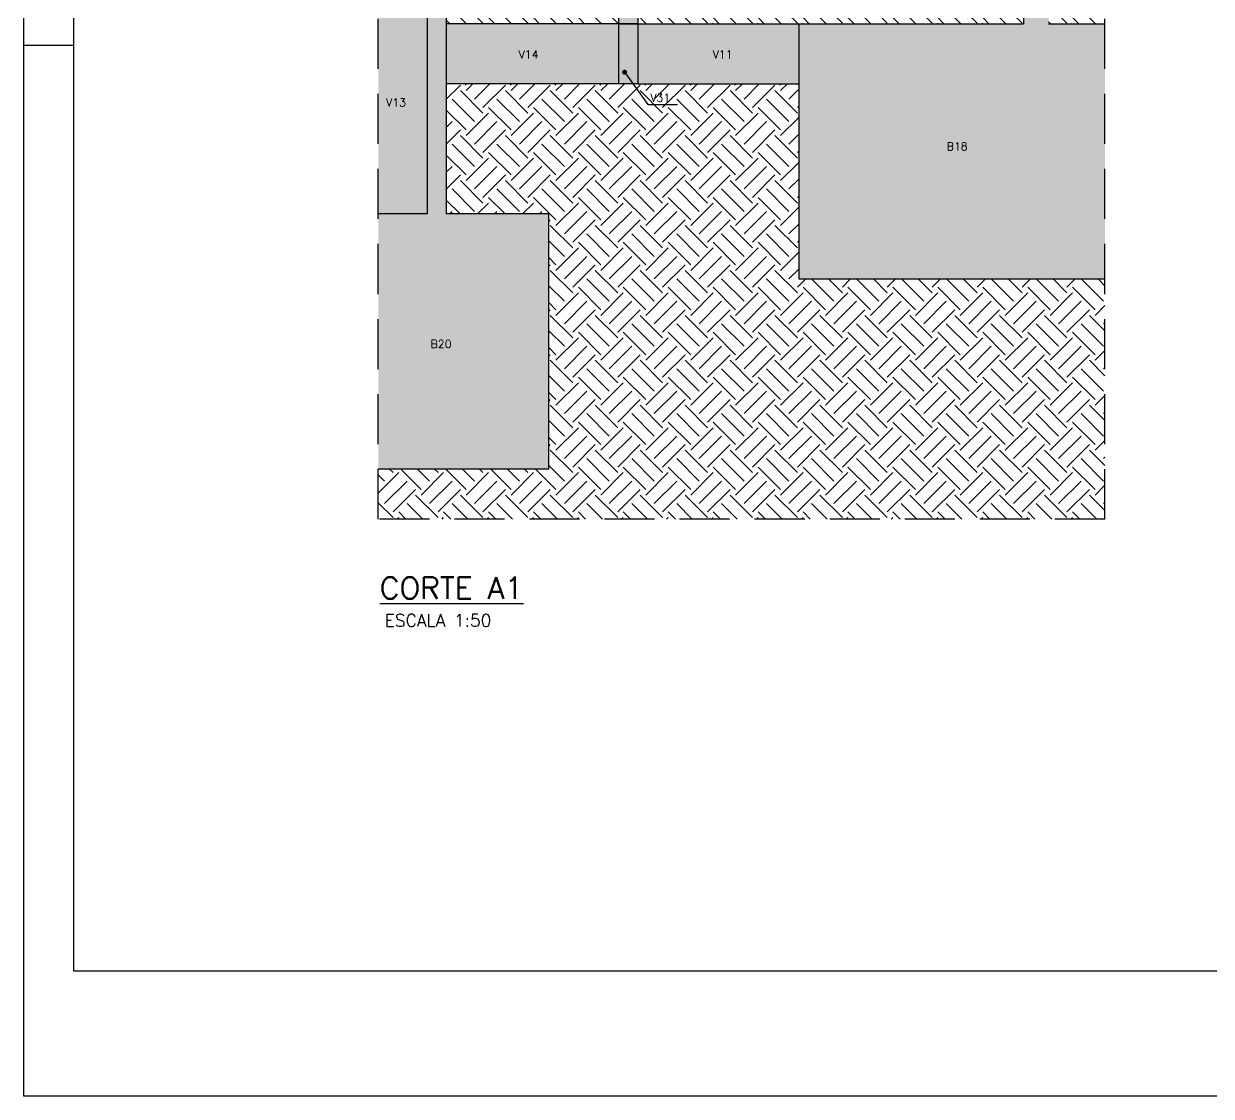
# Model space of a CAD drawing. Header units: millimetres. Extents: x -832 to 3668, y -1574 to 5296.
# Drawn here: x -832 to 354, y -1574 to -503 of the extents above; entities that cross this region are included whole.
import ezdxf
from ezdxf import colors
from ezdxf.entities.mleader import LeaderData, LeaderLine
from ezdxf.math import Vec2, Vec3

# ---------------------------------------------------------------- set-up
doc = ezdxf.new("R2010")
doc.units = ezdxf.units.MM
doc.header["$LTSCALE"] = 50
doc.linetypes.add('DASHED', pattern=[0.75, 0.5, -0.25])
for name, color, linetype in [('AR-TEXTO_REGUA 120_1-200', 4, 'Continuous'), ('F-AUX', 2, 'Continuous'), ('F-AUX-DET', 2, 'Continuous'), ('F-AUX-RED', 1, 'Continuous'), ('F-CORTE', 4, 'Continuous'), ('F-MARGEM', 1, 'Continuous'), ('F-SOLIDO', 71, 'Continuous'), ('F-TEXTO', 6, 'Continuous'), ('F-TEXTO-YELLOW', 2, 'Continuous'), ('F-VISTA', 2, 'Continuous'), ('F-VISTA SÓLIDO', 254, 'Continuous')]:
    doc.layers.add(name, color=color, linetype=linetype)
doc.styles.add('MCP', font='romans.shx')
doc.styles.add('REGUA-120-esc1_200', font='simplex.shx', dxfattribs={"height": 0.6})
doc.styles.add('ROMANS', font='romans.shx')
doc.styles.get("Standard").update_dxf_attribs({"font": 'arial.ttf'})
pattern_1 = [(0, (0, 0), (0, 6.985), [5.08, -1.905]), (90, (0, 0), (-6.985, 4e-16), [5.08, -1.905])]

# ---------------------------------------------------------------- blocks, each defined once
blk = doc.blocks.new('A0-1L_900')
at = {"layer": 'F-MARGEM', "color": 2}
blk.add_line((21, 90), (21, 89), dxfattribs=at)
blk.add_lwpolyline([(0, 0), (0, 90), (137.4, 90), (137.4, 0)], close=True, dxfattribs=at)
at = {"layer": 'F-MARGEM', "color": 7}
blk.add_lwpolyline([(2.5, 89), (136.4, 89), (136.4, 1), (2.5, 1)], close=True, dxfattribs=at)
blk = doc.blocks.new('_DOT')
at = {"color": 0, "linetype": 'ByBlock'}
blk.add_line((-0.5, 0), (-1, 0), dxfattribs=at)
at = {"color": 0, "linetype": 'ByBlock', "const_width": 0.5}
blk.add_lwpolyline([(-0.25, 0, 1), (0.25, 0, 1)], format="xyb", close=True, dxfattribs=at)

msp = doc.modelspace()

# ---------------------------------------------------------------- hatches: boundary and pattern name
h = msp.add_hatch()
h.set_pattern_fill('ANGLE', color=256)
h.set_pattern_definition(pattern_1)
h.paths.add_polyline_path([(-339.75, -540.06), (-308.56, -540.06), (-308.56, -525.06), (-339.75, -525.06)], flags=9)
h = msp.add_hatch()
h.set_pattern_fill('ANGLE', color=256)
h.set_pattern_definition(pattern_1)
h.paths.add_polyline_path([(-145.84, -540.06), (-117.98, -540.06), (-117.98, -525.06), (-145.84, -525.06)], flags=9)
h = msp.add_hatch()
h.set_pattern_fill('ANGLE', color=256)
h.set_pattern_definition(pattern_1)
h.paths.add_polyline_path([(-208.14, -583.34), (-180.28, -583.34), (-180.28, -568.34), (-208.14, -568.34)], flags=9)
h = msp.add_hatch()
h.set_pattern_fill('ANGLE', color=256)
h.set_pattern_definition(pattern_1)
h.paths.add_polyline_path([(-472.16, -588.11), (-441.45, -588.11), (-441.45, -573.11), (-472.16, -573.11)], flags=9)
h = msp.add_hatch()
h.set_pattern_fill('ANGLE', color=256)
h.set_pattern_definition(pattern_1)
h.paths.add_polyline_path([(89.66, -631.43), (114.23, -631.43), (114.23, -619.43), (89.66, -619.43)], flags=9)
h = msp.add_hatch()
h.set_pattern_fill('ANGLE', color=256)
h.set_pattern_definition(pattern_1)
h.paths.add_polyline_path([(-426.2, -828.83), (-401.63, -828.83), (-401.63, -816.83), (-426.2, -816.83)], flags=9)
h = msp.add_hatch()
h.set_pattern_fill('ANGLE', color=256)
h.set_pattern_definition(pattern_1)
h.paths.add_polyline_path([(-486.29, -1088.58), (-308.58, -1088.58), (-308.58, -1049.21), (-486.29, -1049.21)], flags=9)
h = msp.add_hatch()
h.set_pattern_fill('ANGLE', color=256)
h.set_pattern_definition(pattern_1)
h.paths.add_polyline_path([(-474.73, -1108.38), (-346.45, -1108.38), (-346.45, -1089.63), (-474.73, -1089.63)], flags=9)
at = {"layer": 'F-AUX-DET'}
h = msp.add_hatch(dxfattribs=at)
h.set_pattern_fill('EARTH', color=252, scale=5, angle=45)
h.set_pattern_definition([(45, (3667.68, -1574.466), (0, 44.90128), [31.75, -31.75]), (45, (3659.26, -1566.047), (0, 44.90128), [31.75, -31.75]), (45, (3650.842, -1557.628), (0, 44.90128), [31.75, -31.75]), (135, (3650.842, -1552.015), (-44.90128, 0), [31.75, -31.75]), (135, (3659.26, -1543.596), (-44.90128, 0), [31.75, -31.75]), (135, (3667.68, -1535.177), (-44.90128, 0), [31.75, -31.75])])
h.paths.add_polyline_path([(248.16, -997.94), (248.16, -757.94), (-57.76, -757.94), (-57.76, -562.94), (-221.57, -562.94), (-240.57, -562.94), (-410.07, -562.94), (-410.07, -692.94), (-307.57, -692.94), (-307.57, -947.94), (-478.03, -947.94), (-478.03, -997.94)])
h.paths.add_polyline_path([(-410.07, -492.94), (-410.07, -502.94), (-237.57, -502.94), (-237.57, -492.94)])
h.paths.add_polyline_path([(191.93, -492.94), (191.93, -502.94), (248.16, -502.94), (248.16, -492.94)])
h.paths.add_polyline_path([(-218.57, -492.94), (-218.57, -502.94), (166.93, -502.94), (166.93, -492.94)])
at = {"layer": 'F-SOLIDO'}
h = msp.add_hatch(color=256, dxfattribs=at)
h.dxf.hatch_style = 1
h.paths.add_polyline_path([(-410.07, 4294.74), (-429.07, 4294.73), (-429.07, -692.94), (-478.03, -692.94), (-478.03, -947.94), (-410.07, -947.94)])
h.paths.add_polyline_path([(-307.57, -692.94), (-410.07, -692.94), (-410.07, -947.94), (-307.57, -947.94)])
h = msp.add_hatch(color=256, dxfattribs=at)
h.dxf.hatch_style = 1
h.paths.add_polyline_path([(248.16, 3132.06), (185.93, 3132.06), (185.93, 3481.06), (248.16, 3481.06), (248.16, 3493.06), (185.93, 3493.06), (185.93, 3787.06), (248.16, 3787.06), (248.16, 3799.06), (185.93, 3799.06), (185.93, 4093.06), (248.16, 4093.06), (248.16, 4105.06), (185.93, 4105.06), (185.93, 4293.99), (166.93, 4293.99), (166.93, -757.94), (248.16, -757.94), (248.16, -502.94), (191.93, -502.94), (191.93, 675.06), (248.16, 675.06), (248.16, 690.06), (191.93, 690.06), (191.93, 705.06), (185.93, 705.06), (185.93, 1275.06), (248.16, 1275.06), (248.16, 1295.06), (185.93, 1295.06), (185.93, 1659.06), (216.43, 1659.06), (216.43, 1675.06), (185.93, 1675.06), (185.93, 2001.06), (216.43, 2001.06), (216.43, 2017.06), (185.93, 2017.06), (185.93, 2343.06), (216.43, 2343.06), (216.43, 2359.06), (185.93, 2359.06), (185.93, 2685.06), (248.16, 2685.06), (248.16, 2701.06), (185.93, 2701.06), (185.93, 2983.06), (248.16, 2983.06)])
h.paths.add_polyline_path([(166.93, -502.94), (-57.76, -502.94), (-57.76, -757.94), (166.93, -757.94)])
h = msp.add_hatch(color=256, dxfattribs=at)
h.dxf.hatch_style = 1
h.paths.add_polyline_path([(-218.57, -462.94), (-237.57, -462.94), (-237.57, -502.94), (-218.57, -502.94)])
h = msp.add_hatch(color=256, dxfattribs=at)
h.dxf.hatch_style = 1
h.paths.add_polyline_path([(-218.57, -502.94), (-237.57, -502.94), (-237.57, -562.94), (-218.57, -562.94)])
at = {"layer": 'F-VISTA SÓLIDO'}
h = msp.add_hatch(color=256, dxfattribs=at)
h.dxf.hatch_style = 1
h.paths.add_polyline_path([(-429.07, -482.94), (-478.03, -482.94), (-478.03, -692.94), (-429.07, -692.94)])
h = msp.add_hatch(color=256, dxfattribs=at)
h.dxf.hatch_style = 1
h.paths.add_polyline_path([(-237.57, -502.94), (-410.07, -502.94), (-410.07, -562.94), (-237.57, -562.94)])
h.paths.add_polyline_path([(-57.76, -502.94), (-218.57, -502.94), (-218.57, -562.94), (-57.76, -562.94)])

# ---------------------------------------------------------------- linework, layer by layer
at = {"layer": 'F-AUX', "color": 1, "linetype": 'DASHED', "ltscale": 2}
for p, q in [((-478.03, -997.94), (-478.03, 4294.69)), ((248.16, -997.94), (248.16, 4293.99))]:
    msp.add_line(p, q, dxfattribs=at)
msp.add_lwpolyline([(248.16, -997.94), (-478.03, -997.94)], dxfattribs=at)
at = {"layer": 'F-CORTE'}
for p, q in [((-429.07, 4294.73), (-429.07, -692.94)), ((-410.07, -189.94), (-410.07, -692.94)), ((166.93, -333.94), (166.93, -502.94)), ((-57.76, -502.94), (-57.76, -757.94))]:
    msp.add_line(p, q, dxfattribs=at)
for points in [[(-237.57, -462.94), (-218.57, -462.94), (-218.57, -502.94), (-237.57, -502.94), (-237.57, -462.94)], [(-237.57, -502.94), (-218.57, -502.94), (-218.57, -562.94), (-237.57, -562.94), (-237.57, -502.94)], [(-57.76, -502.94), (166.93, -502.94)], [(191.93, -502.94), (248.16, -502.94)], [(-429.07, -692.94), (-478.03, -692.94)], [(-307.57, -692.94), (-410.07, -692.94)], [(-307.57, -947.94), (-307.57, -692.94)], [(-57.76, -757.94), (248.16, -757.94)], [(-307.57, -947.94), (-478.03, -947.94)]]:
    msp.add_lwpolyline(points, dxfattribs=at)
at = {"layer": 'F-VISTA'}
for points in [[(-237.57, -502.94), (-410.07, -502.94)], [(-218.57, -502.94), (-57.76, -502.94)], [(-237.57, -562.94), (-410.07, -562.94)], [(-218.57, -562.94), (-57.76, -562.94)]]:
    msp.add_lwpolyline(points, dxfattribs=at)

# ---------------------------------------------------------------- block references
at = {"layer": 'F-MARGEM', "xscale": 50, "yscale": 50, "zscale": 50, "rotation": 90}
msp.add_blockref('A0-1L_900', (3667.68, -1574.47), dxfattribs=at)

# ---------------------------------------------------------------- texts
at = {"layer": 'AR-TEXTO_REGUA 120_1-200', "color": 2, "style": 'REGUA-120-esc1_200'}
msp.add_text('ESCALA 1:50', height=12.5, dxfattribs=at).set_placement((-471.6, -1105.26))
at = {"layer": 'F-TEXTO', "style": 'ROMANS'}
msp.add_text('%%UCORTE A1', height=21.875, dxfattribs=at).set_placement((-476.44, -1077.65))
at = {"layer": 'F-TEXTO-YELLOW'}
for s, style, p in [('V14', 'ROMANS', (-337.72, -537.56)), ('V11', 'ROMANS', (-143.81, -537.56)), ('V13', 'ROMANS', (-470.14, -585.61)), ('V31', 'ROMANS', (-206.11, -580.84)), ('B18', 'MCP', (90.13, -629.43)), ('B20', 'MCP', (-425.72, -826.83))]:
    msp.add_text(s, height=8, dxfattribs=dict(at, style=style)).set_placement(p)

# ---------------------------------------------------------------- leaders
at = {"layer": 'F-AUX-RED'}
ml = msp.add_multileader_mtext('Standard', dxfattribs=at)
ml.set_content('', color=256)
ml.set_leader_properties()
ml.set_arrow_properties(name='DOT')
ml.build(insert=Vec2(0, 0))
ml.multileader.update_dxf_attribs({"text_right_attachment_type": 6, "dogleg_length": 0.36, "arrow_head_size": 5})
ctx = ml.context
ctx.base_point, ctx.char_height, ctx.arrow_head_size, ctx.landing_gap_size, ctx.plane_origin = Vec3(-179.02, -583.75), 0.18, 5, 0.09, Vec3(-225.97, -570.91)
ctx.right_attachment = 6
notes = []
notes.append((ctx, [(0, (1, 1, 0), (-208.64, -583.75), (1, 0), 29.61, [(0, [(-231.87, -551.31)], 0, [])])]))
ctx.mtext.insert, ctx.mtext.flow_direction = Vec3(-178.93, -583.66), 5
for ctx, leaders in notes:
    for number, flags, end, landing, length, lines in leaders:
        leader = LeaderData()
        leader.index, (leader.has_last_leader_line, leader.has_dogleg_vector, leader.attachment_direction) = number, flags
        leader.last_leader_point, leader.dogleg_vector, leader.dogleg_length = Vec3(end), Vec3(landing), length
        for number, points, colour, breaks in lines:
            line = LeaderLine()
            line.index, line.vertices, line.color, line.breaks = number, Vec3.list(points), colors.encode_raw_color(colour), breaks
            leader.lines.append(line)
        ctx.leaders.append(leader)

doc.saveas('drawing.dxf')
